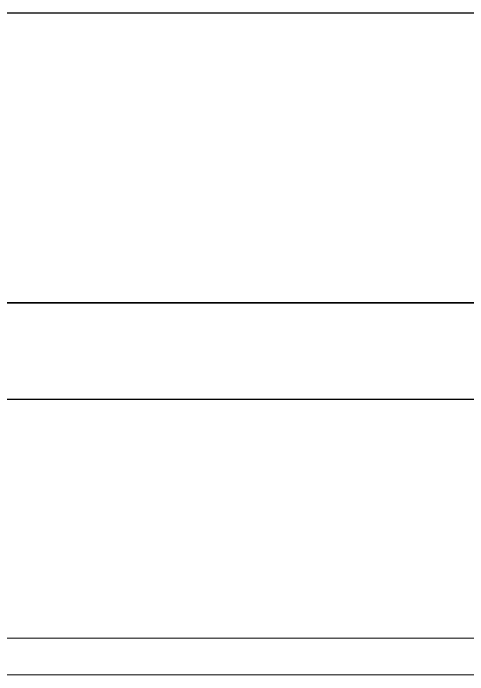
# Model space of a CAD drawing. Header units: millimetres. Extents: x -27671 to 122165, y 825 to 42056.
# Drawn here: x 59633.09 to 59651.53, y 18682.55 to 18709.37 of the extents above; entities that cross this region are included whole.
import ezdxf

# ---------------------------------------------------------------- set-up
doc = ezdxf.new("R2010")
doc.units = ezdxf.units.MM
doc.header["$LTSCALE"] = 100
doc.header["$MEASUREMENT"] = 0
doc.layers.get('0').update_dxf_attribs({"linetype": 'CONTINUOUS'})
for name, color, linetype in [('ELE7 (0.07)', 8, 'CONTINUOUS'), ('ELE9', 9, 'CONTINUOUS'), ('OVERHEAD DOOR - 1', 4, 'CONTINUOUS'), ('OVERHEAD DOOR - ELE', 9, 'CONTINUOUS'), ('Slope', 252, 'CONTINUOUS'), ('STAIR', 4, 'CONTINUOUS')]:
    doc.layers.add(name, color=color, linetype=linetype)

# ---------------------------------------------------------------- blocks, each defined once
blk = doc.blocks.new('A$C2EBE1E08')
at = {"layer": 'Slope', "ltscale": 0.2}
blk.add_line((200, 8400), (2600, 8400), dxfattribs=at)
at = {"layer": 'STAIR', "ltscale": 0.2}
blk.add_lwpolyline([(2800, 9000), (0, 9000)], dxfattribs=at)
blk = doc.blocks.new('A$C2563bbe5')
at = {"layer": 'ELE7 (0.07)', "ltscale": 0.002}
blk.add_line((4275, 252), (6725, 252), dxfattribs=at)
at = {"layer": 'OVERHEAD DOOR - 1', "lineweight": 0}
for p, q in [((4229.6, 823), (6770.4, 823)), ((6770.4, 747), (4229.6, 747))]:
    blk.add_line(p, q, dxfattribs=at)
at = {"layer": 'OVERHEAD DOOR - ELE', "ltscale": 0.002}
blk.add_line((6725, 52), (4275, 52), dxfattribs=at)
blk = doc.blocks.new('ggtyu')
at = {"layer": 'ELE9', "color": 253, "ltscale": 1000, "xscale": 0.01956378461538462, "yscale": 0.01956378461538462, "zscale": 0.01956378461538462, "rotation": 180}
blk.add_blockref('A$C2EBE1E08', (59669.571, 18873.708), dxfattribs=at)
at = {"layer": 'ELE9', "color": 253, "ltscale": 0.1, "xscale": -0.01956378461538462, "yscale": 0.01956378461538462, "zscale": 0.01956378461538462, "rotation": 180}
blk.add_blockref('A$C2563bbe5', (59535.637, 18698.652), dxfattribs=at)

msp = doc.modelspace()

# ---------------------------------------------------------------- block references
msp.add_blockref('ggtyu', (0, 0))

doc.saveas('drawing.dxf')
